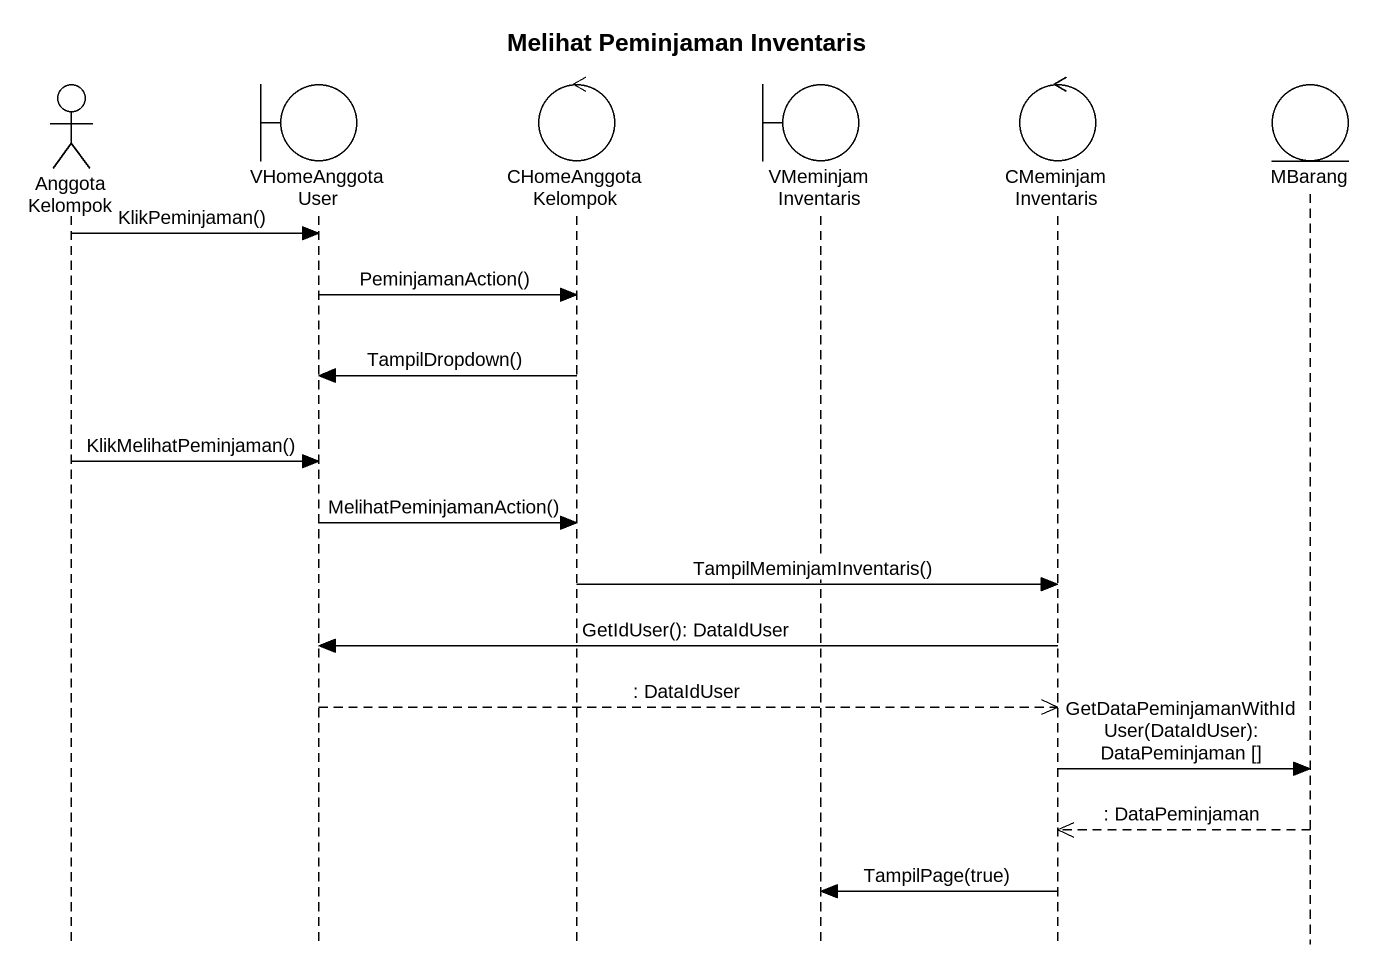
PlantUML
@startuml
title Melihat Peminjaman Inventaris
hide footbox
actor "Anggota Kelompok" as Anggota_Kelompok
boundary VHomeAnggotaUser
control CHomeAnggotaKelompok
boundary VMeminjamInventaris
control CMeminjamInventaris
entity MBarang

Anggota_Kelompok -> VHomeAnggotaUser : KlikPeminjaman()
VHomeAnggotaUser -> CHomeAnggotaKelompok : PeminjamanAction()
CHomeAnggotaKelompok -> VHomeAnggotaUser : TampilDropdown()
Anggota_Kelompok -> VHomeAnggotaUser : KlikMelihatPeminjaman()
VHomeAnggotaUser -> CHomeAnggotaKelompok : MelihatPeminjamanAction()
CHomeAnggotaKelompok -> CMeminjamInventaris : TampilMeminjamInventaris()
CMeminjamInventaris -> VHomeAnggotaUser : GetIdUser(): DataIdUser
VHomeAnggotaUser -->> CMeminjamInventaris : : DataIdUser
CMeminjamInventaris -> MBarang : GetDataPeminjamanWithIdUser(DataIdUser): DataPeminjaman []
MBarang -->> CMeminjamInventaris : : DataPeminjaman
CMeminjamInventaris -> VMeminjamInventaris : TampilPage(true)
@enduml
